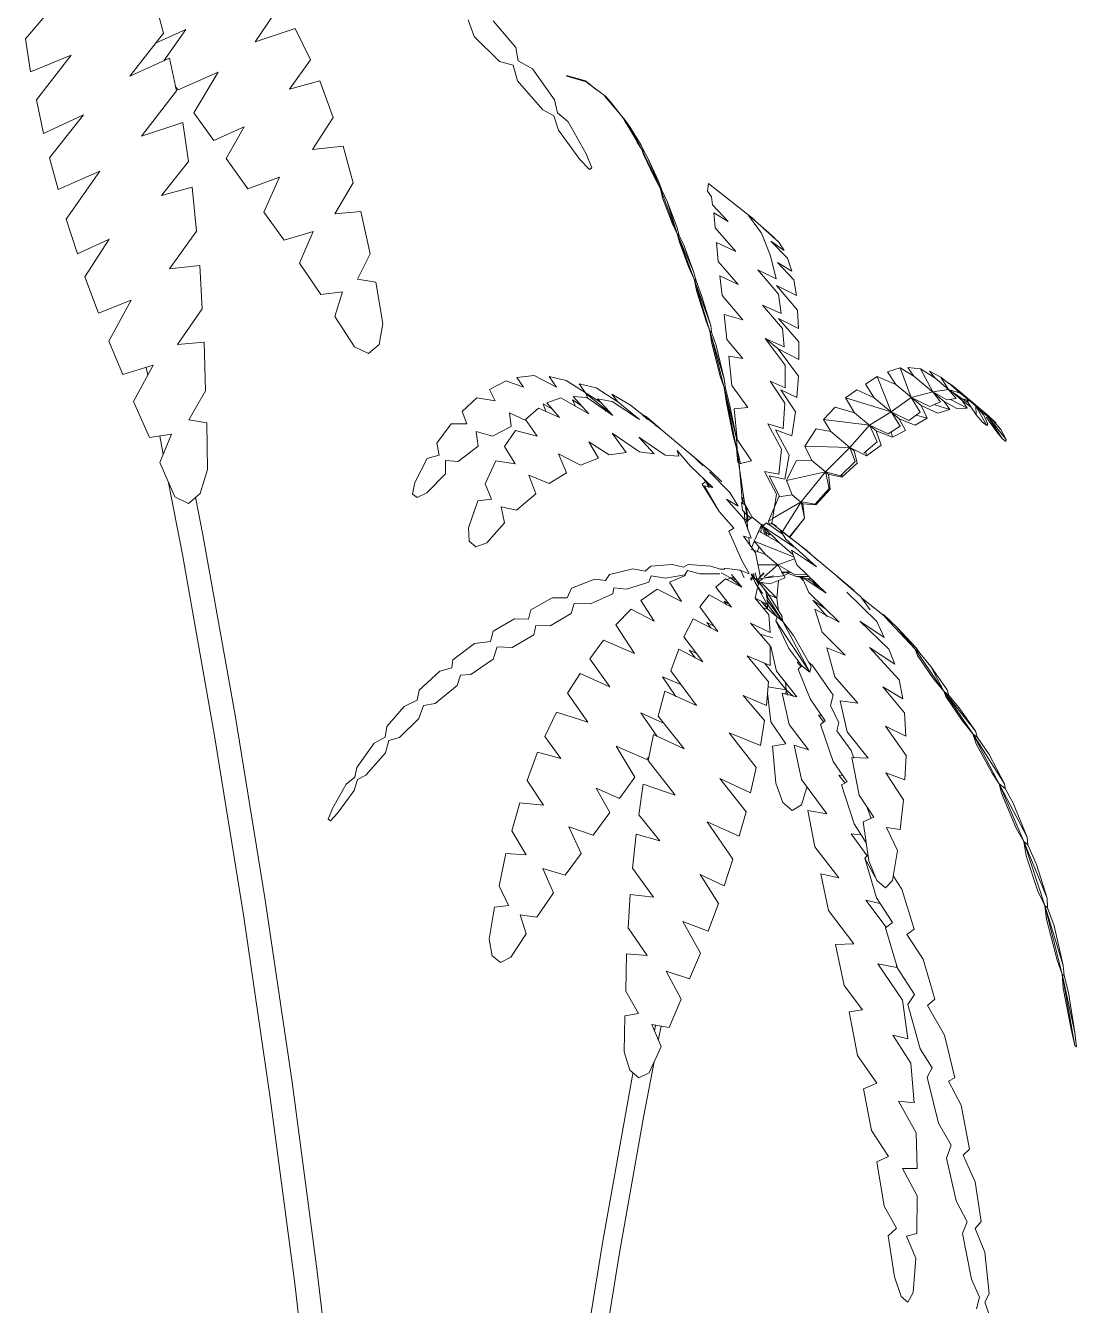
# Model space of a CAD drawing. Header units: inches. Extents: x 4 to 844, y 19 to 530.
# Drawn here: x 49.499 to 51.971, y 146.735 to 149.746 of the extents above; entities that cross this region are included whole.
import ezdxf

# ---------------------------------------------------------------- set-up
doc = ezdxf.new("R2010")
doc.units = ezdxf.units.IN
doc.header["$MEASUREMENT"] = 0
doc.layers.add('HH9B', color=103, linetype='Continuous')

msp = doc.modelspace()

# ---------------------------------------------------------------- linework, layer by layer
at = {"layer": 'HH9B', "lineweight": 0}
for p, q in [((49.49863, 149.71496), (49.5626, 149.79013)), ((49.8229, 149.72842), (49.80231, 149.80359)), ((50.03835, 149.70823), (50.10012, 149.79798)), ((50.53984, 149.75983), (50.55381, 149.72057)), ((50.65235, 149.69476), (50.59867, 149.75759)), ((49.8229, 149.72842), (49.74349, 149.62745)), ((49.87585, 149.7374), (49.80452, 149.70486)), ((49.82364, 149.66335), (49.87585, 149.7374)), ((50.13321, 149.73964), (50.03835, 149.70823)), ((50.16924, 149.66559), (50.13321, 149.73964)), ((50.55381, 149.72057), (50.61338, 149.66223)), ((49.51039, 149.63755), (49.49863, 149.71496)), ((50.6575, 149.66335), (50.65235, 149.69476)), ((49.51039, 149.63755), (49.60598, 149.67681)), ((49.52436, 149.57135), (49.60598, 149.67681)), ((49.74349, 149.62745), (49.83687, 149.67008)), ((49.83687, 149.67008), (49.85379, 149.59267)), ((50.11924, 149.59716), (50.16924, 149.66559)), ((50.61338, 149.66223), (50.64573, 149.65325)), ((50.6575, 149.66335), (50.69132, 149.64428)), ((49.85746, 149.59491), (49.95158, 149.63642)), ((49.89423, 149.54106), (49.95158, 149.63642)), ((50.65602, 149.61623), (50.64573, 149.65325)), ((50.74279, 149.57135), (50.69132, 149.64428)), ((50.77147, 149.62857), (50.77221, 149.62745)), ((50.81559, 149.61623), (50.77147, 149.62857)), ((50.77221, 149.62745), (50.81706, 149.61399)), ((49.85746, 149.59491), (49.85085, 149.60277)), ((50.19056, 149.61623), (50.11924, 149.59716)), ((50.22218, 149.52984), (50.19056, 149.61623)), ((50.71559, 149.54779), (50.65602, 149.61623)), ((50.81559, 149.61623), (50.78324, 149.62408)), ((50.82147, 149.61062), (50.81559, 149.61623)), ((50.81559, 149.61623), (50.84206, 149.59491)), ((50.81706, 149.61399), (50.81559, 149.61623)), ((50.84794, 149.59155), (50.82147, 149.61062)), ((50.82735, 149.60725), (50.82588, 149.60725)), ((49.54054, 149.49282), (49.52436, 149.57135)), ((49.85379, 149.59267), (49.77143, 149.48609)), ((50.75015, 149.54106), (50.74279, 149.57135)), ((50.86339, 149.57921), (50.84794, 149.59155)), ((50.86044, 149.58145), (50.90898, 149.52423)), ((50.86706, 149.5736), (50.86044, 149.58145)), ((50.87442, 149.56687), (50.86339, 149.57921)), ((49.94129, 149.47599), (49.89423, 149.54106)), ((50.71559, 149.54779), (50.74132, 149.53433)), ((50.77515, 149.51975), (50.75015, 149.54106)), ((50.9053, 149.5276), (50.87442, 149.56687)), ((49.63466, 149.53657), (49.54054, 149.49282)), ((49.63466, 149.53657), (49.55451, 149.4356)), ((49.77143, 149.48609), (49.86849, 149.51862)), ((49.86849, 149.51862), (49.88173, 149.42663)), ((50.01262, 149.50853), (49.94129, 149.47599)), ((50.01262, 149.50853), (49.9707, 149.43336)), ((50.17365, 149.45467), (50.22218, 149.52984)), ((50.74132, 149.53433), (50.75235, 149.50067)), ((50.8178, 149.44458), (50.77515, 149.51975)), ((50.94868, 149.45467), (50.9053, 149.5276)), ((50.9053, 149.5276), (50.91045, 149.51638)), ((50.90898, 149.52423), (50.9053, 149.5276)), ((50.90898, 149.52423), (50.92001, 149.50853)), ((50.94648, 149.46477), (50.92001, 149.50853)), ((50.92001, 149.50853), (50.94868, 149.45467)), ((50.75235, 149.50067), (50.80235, 149.43111)), ((50.24571, 149.46253), (50.17365, 149.45467)), ((50.26924, 149.37614), (50.24571, 149.46253)), ((50.93692, 149.47262), (50.94868, 149.45467)), ((50.95383, 149.45019), (50.94648, 149.46477)), ((50.94868, 149.45467), (50.95383, 149.45019)), ((50.95236, 149.44346), (50.94868, 149.45467)), ((50.99207, 149.36268), (50.94868, 149.45467)), ((50.95383, 149.45019), (50.96265, 149.43448)), ((49.55451, 149.4356), (49.5751, 149.36043)), ((49.88173, 149.42663), (49.81849, 149.34697)), ((50.02144, 149.36268), (49.9707, 149.43336)), ((50.80235, 149.43111), (50.82515, 149.40755)), ((50.8178, 149.44458), (50.83103, 149.41204)), ((50.95236, 149.44346), (50.97736, 149.39073)), ((50.98766, 149.38063), (50.96265, 149.43448)), ((50.96265, 149.43448), (50.99207, 149.36268)), ((49.5751, 149.36043), (49.6729, 149.40419)), ((49.6729, 149.40419), (49.59422, 149.29087)), ((50.02144, 149.36268), (50.09571, 149.3896)), ((50.09571, 149.3896), (50.05894, 149.3077)), ((50.83103, 149.41204), (50.82515, 149.40755)), ((50.97736, 149.39073), (50.99207, 149.36268)), ((49.81849, 149.34697), (49.89055, 149.36604)), ((49.89055, 149.36604), (49.90085, 149.26283)), ((50.22586, 149.30322), (50.26924, 149.37614)), ((50.99574, 149.35931), (50.98766, 149.38063)), ((50.99574, 149.35931), (50.99207, 149.36268)), ((50.99207, 149.36268), (51.03177, 149.2561)), ((50.99721, 149.34136), (50.99207, 149.36268)), ((51.00824, 149.33239), (50.99574, 149.35931)), ((51.10519, 149.37457), (51.1031, 149.35707)), ((51.11265, 149.34372), (51.1031, 149.35707)), ((51.21266, 149.28975), (51.10519, 149.37457)), ((50.99721, 149.34136), (51.02001, 149.2819)), ((51.03104, 149.27292), (51.00824, 149.33239)), ((51.03177, 149.2561), (51.00824, 149.33239)), ((51.11265, 149.34372), (51.11487, 149.32453)), ((50.05894, 149.3077), (50.10674, 149.24151)), ((50.28763, 149.30883), (50.22586, 149.30322)), ((50.30895, 149.20898), (50.28763, 149.30883)), ((51.15163, 149.28527), (51.11487, 149.32453)), ((51.15163, 149.28527), (51.11781, 149.30546)), ((51.11781, 149.30546), (51.12075, 149.27068)), ((51.22975, 149.25789), (51.19959, 149.29973)), ((51.26046, 149.24712), (51.20237, 149.29761)), ((49.59422, 149.29087), (49.62069, 149.20898)), ((51.02001, 149.2819), (51.03177, 149.2561)), ((51.03619, 149.25273), (51.03104, 149.27292)), ((51.12075, 149.27068), (51.16928, 149.21458)), ((51.27075, 149.23702), (51.23325, 149.27068)), ((49.62069, 149.20898), (49.69496, 149.24375)), ((49.69496, 149.24375), (49.6376, 149.15512)), ((49.90085, 149.26283), (49.83687, 149.1742)), ((50.17512, 149.26171), (50.10674, 149.24151)), ((50.17512, 149.26171), (50.14277, 149.18766)), ((51.07148, 149.14951), (51.03177, 149.2561)), ((51.03177, 149.2561), (51.07001, 149.16746)), ((51.03177, 149.2561), (51.03619, 149.25273)), ((51.03692, 149.23702), (51.03177, 149.2561)), ((51.04795, 149.22805), (51.03619, 149.25273)), ((51.03692, 149.23702), (51.05898, 149.17756)), ((51.12443, 149.2359), (51.16928, 149.21458)), ((51.1281, 149.19102), (51.12443, 149.2359)), ((51.25083, 149.2043), (51.22975, 149.25789)), ((51.29134, 149.19888), (51.25164, 149.23927)), ((51.25164, 149.23927), (51.28326, 149.21683)), ((51.25531, 149.25049), (51.26046, 149.24712)), ((51.28326, 149.21683), (51.27075, 149.23702)), ((50.27954, 149.14951), (50.30895, 149.20898)), ((51.07001, 149.16746), (51.04795, 149.22805)), ((49.83687, 149.1742), (49.9082, 149.18205)), ((49.9082, 149.18205), (49.91408, 149.07996)), ((50.14277, 149.18766), (50.19351, 149.11361)), ((51.05898, 149.17756), (51.07148, 149.14951)), ((51.1281, 149.19102), (51.17516, 149.13717)), ((51.26414, 149.15064), (51.25083, 149.2043)), ((51.30605, 149.14839), (51.26781, 149.18878)), ((51.26781, 149.18878), (51.30164, 149.16859)), ((51.30164, 149.16859), (51.29134, 149.19888)), ((49.66996, 149.06986), (49.6376, 149.15512)), ((50.32292, 149.14278), (50.27954, 149.14951)), ((51.07589, 149.14615), (51.07001, 149.16746)), ((51.07589, 149.14615), (51.07148, 149.14951)), ((51.07148, 149.14951), (51.11045, 149.04069)), ((51.07148, 149.14951), (51.14207, 148.91503)), ((51.0781, 149.12034), (51.07148, 149.14951)), ((51.08913, 149.11137), (51.07589, 149.14615)), ((51.13178, 149.15737), (51.17516, 149.13717)), ((51.13766, 149.11137), (51.13178, 149.15737)), ((51.22149, 149.17195), (51.26414, 149.15064)), ((51.22149, 149.17195), (51.27002, 149.11473)), ((51.31193, 149.11137), (51.30605, 149.14839)), ((50.24424, 149.12034), (50.19351, 149.11361)), ((50.22586, 149.062), (50.24424, 149.12034)), ((50.3391, 149.04518), (50.32292, 149.14278)), ((51.10016, 149.04854), (51.0781, 149.12034)), ((51.31487, 149.07659), (51.26561, 149.13493)), ((51.26561, 149.13493), (51.31193, 149.11137)), ((49.74716, 149.10015), (49.66996, 149.06986)), ((49.74716, 149.10015), (49.69422, 149.00367)), ((51.08913, 149.11137), (51.11045, 149.04069)), ((51.18619, 149.05415), (51.13766, 149.11137)), ((51.23252, 149.08893), (51.27958, 149.03396)), ((51.2759, 149.06874), (51.23252, 149.08893)), ((51.27002, 149.11473), (51.2759, 149.06874)), ((49.91408, 149.07996), (49.85599, 148.99581)), ((50.27219, 148.9902), (50.22586, 149.062)), ((51.18619, 149.05415), (51.14207, 149.06649)), ((51.14869, 149.00815), (51.14207, 149.06649)), ((51.31782, 149.00254), (51.27002, 149.05752)), ((51.27002, 149.05752), (51.31708, 149.03396)), ((51.31708, 149.03396), (51.31487, 149.07659)), ((50.33028, 148.99581), (50.3391, 149.04518)), ((51.10825, 149.02835), (51.10016, 149.04854)), ((51.10825, 149.02835), (51.11266, 149.02498)), ((51.10825, 149.02835), (51.14207, 148.89484)), ((51.10825, 149.02835), (51.11266, 149.00142)), ((51.11266, 149.02498), (51.11045, 149.04069)), ((51.12295, 148.99357), (51.11266, 149.02498)), ((51.27958, 149.03396), (51.28326, 148.9902)), ((49.69422, 149.00367), (49.72731, 148.92513)), ((49.85599, 148.99581), (49.9185, 149.00142)), ((49.9185, 149.00142), (49.92217, 148.88699)), ((50.30528, 148.9745), (50.33028, 148.99581)), ((51.13251, 148.92177), (51.11266, 149.00142)), ((51.18619, 148.96328), (51.14869, 149.00815)), ((51.2384, 149.0104), (51.28546, 148.94757)), ((51.28326, 148.9902), (51.2384, 149.0104)), ((51.26928, 148.98571), (51.23987, 149.00927)), ((51.31782, 148.96103), (51.31782, 149.00254)), ((50.30528, 148.9745), (50.27219, 148.9902)), ((51.14207, 148.91503), (51.12295, 148.99357)), ((51.18619, 148.96328), (51.1531, 148.96889)), ((51.1531, 148.96889), (51.16046, 148.89933)), ((51.31708, 148.92177), (51.26928, 148.98571)), ((51.26928, 148.98571), (51.31782, 148.96103)), ((49.72731, 148.92513), (49.79864, 148.94757)), ((49.75231, 148.8623), (49.79864, 148.94757)), ((49.78614, 148.92401), (49.78246, 148.94196)), ((51.28546, 148.94757), (51.28546, 148.89372)), ((51.52665, 148.93186), (51.55606, 148.94084)), ((51.55606, 148.94084), (51.58841, 148.92177)), ((51.55606, 148.94084), (51.5818, 148.87128)), ((51.58841, 148.92177), (51.57444, 148.94196)), ((51.57444, 148.94196), (51.60386, 148.93859)), ((51.63768, 148.91728), (51.60386, 148.93859)), ((51.60386, 148.93859), (51.63327, 148.88474)), ((50.62955, 148.91055), (50.58985, 148.89035)), ((50.67, 148.89596), (50.62955, 148.91055)), ((50.695, 148.92289), (50.65455, 148.9184)), ((50.65455, 148.9184), (50.67, 148.89596)), ((50.74794, 148.89596), (50.695, 148.92289)), ((50.77, 148.91167), (50.73029, 148.92064)), ((50.73029, 148.92064), (50.74794, 148.89596)), ((50.84941, 148.86118), (50.77, 148.91167)), ((51.14207, 148.89484), (51.13251, 148.92177)), ((51.14501, 148.8926), (51.14207, 148.91503)), ((51.28546, 148.89372), (51.25017, 148.90942)), ((51.25017, 148.90942), (51.28473, 148.85782)), ((51.31708, 148.92177), (51.31267, 148.87128)), ((51.47444, 148.90269), (51.50238, 148.92064)), ((51.53474, 148.83762), (51.50238, 148.92064)), ((51.50238, 148.92064), (51.54577, 148.90157)), ((51.54577, 148.90157), (51.52665, 148.93186)), ((51.58841, 148.92177), (51.65974, 148.8623)), ((51.63768, 148.91728), (51.62518, 148.93298)), ((51.62518, 148.93298), (51.65165, 148.91952)), ((51.67004, 148.89035), (51.63768, 148.91728)), ((51.65165, 148.91952), (51.67151, 148.90382)), ((51.65165, 148.91952), (51.67004, 148.89035)), ((51.67004, 148.90606), (51.69651, 148.8825)), ((51.6818, 148.89708), (51.67004, 148.90606)), ((49.92217, 148.88699), (49.88246, 148.81855)), ((50.58985, 148.89035), (50.60308, 148.86343)), ((50.84133, 148.89372), (50.80088, 148.90382)), ((50.80088, 148.90382), (50.8178, 148.88025)), ((50.8178, 148.88025), (50.85971, 148.8466)), ((50.82147, 148.86904), (50.8178, 148.88025)), ((50.89206, 148.86118), (50.84133, 148.89372)), ((50.92148, 148.85333), (50.87809, 148.87913)), ((50.87809, 148.87913), (50.89206, 148.86118)), ((51.14207, 148.89484), (51.14501, 148.8926)), ((51.14207, 148.89484), (51.14722, 148.85894)), ((51.17075, 148.75236), (51.14207, 148.89484)), ((51.14207, 148.89484), (51.17075, 148.7748)), ((51.15531, 148.85221), (51.14501, 148.8926)), ((51.16046, 148.89933), (51.19796, 148.84772)), ((51.31267, 148.87128), (51.27517, 148.88923)), ((51.27517, 148.88923), (51.30973, 148.83762)), ((51.45385, 148.88923), (51.42738, 148.87016)), ((51.49503, 148.87016), (51.45385, 148.88923)), ((51.49503, 148.87016), (51.47444, 148.90269)), ((51.60533, 148.85221), (51.54577, 148.90157)), ((51.5818, 148.87128), (51.63327, 148.88474)), ((51.63327, 148.88474), (51.67004, 148.89035)), ((51.63327, 148.88474), (51.65092, 148.86118)), ((51.66562, 148.86567), (51.63327, 148.88474)), ((51.67004, 148.88923), (51.67004, 148.89035)), ((51.67004, 148.89035), (51.68768, 148.86904)), ((51.67004, 148.89035), (51.71415, 148.86006)), ((51.67004, 148.89035), (51.70312, 148.88025)), ((51.67298, 148.88699), (51.67004, 148.88923)), ((51.67445, 148.88699), (51.67224, 148.88699)), ((51.67224, 148.88699), (51.67298, 148.88699)), ((51.70165, 148.86455), (51.67592, 148.88586)), ((51.70312, 148.88025), (51.6818, 148.89708)), ((51.74504, 148.84211), (51.69651, 148.8825)), ((51.70312, 148.88025), (51.73107, 148.85557)), ((51.70312, 148.88025), (51.73401, 148.85109)), ((49.78981, 148.77704), (49.75231, 148.8623)), ((50.56043, 148.87016), (50.52587, 148.83874)), ((50.60308, 148.86343), (50.56043, 148.87016)), ((50.67441, 148.81967), (50.70529, 148.8466)), ((50.70529, 148.8466), (50.75456, 148.82416)), ((50.71632, 148.85669), (50.7222, 148.83874)), ((50.71632, 148.85669), (50.73691, 148.84435)), ((50.72514, 148.85894), (50.7575, 148.87016)), ((50.75456, 148.82416), (50.72514, 148.85894)), ((50.7575, 148.87016), (50.82368, 148.83313)), ((50.78544, 148.86567), (50.79206, 148.84996)), ((50.78544, 148.86567), (50.80603, 148.85221)), ((50.78691, 148.87352), (50.81927, 148.87128)), ((50.82368, 148.83313), (50.78691, 148.87352)), ((50.8803, 148.82865), (50.81927, 148.87128)), ((50.84427, 148.86791), (50.8803, 148.82865)), ((50.87883, 148.8623), (50.84427, 148.86791)), ((50.85971, 148.8466), (50.86486, 148.83874)), ((50.87, 148.83874), (50.85971, 148.8466)), ((50.87883, 148.8623), (50.9428, 148.81967)), ((50.89206, 148.86118), (50.9428, 148.81967)), ((50.99427, 148.79611), (50.92148, 148.85333)), ((51.1634, 148.7804), (51.14722, 148.85894)), ((51.15531, 148.85221), (51.17075, 148.7748)), ((51.1656, 148.84435), (51.19796, 148.84772)), ((51.17296, 148.77255), (51.1656, 148.84435)), ((51.28105, 148.79836), (51.28473, 148.85782)), ((51.40311, 148.84884), (51.37591, 148.81967)), ((51.4487, 148.83538), (51.40311, 148.84884)), ((51.42738, 148.87016), (51.4487, 148.83538)), ((51.42738, 148.87016), (51.53474, 148.83762)), ((51.55385, 148.82079), (51.49503, 148.87016)), ((51.53474, 148.83762), (51.5818, 148.87128)), ((51.62592, 148.84996), (51.5818, 148.87128)), ((51.5818, 148.87128), (51.60312, 148.8365)), ((51.62003, 148.82304), (51.60533, 148.85221)), ((51.60533, 148.85221), (51.64503, 148.83426)), ((51.65092, 148.86118), (51.62592, 148.84996)), ((51.67298, 148.84323), (51.63768, 148.85445)), ((51.67298, 148.84323), (51.65974, 148.8623)), ((51.65974, 148.8623), (51.68915, 148.84548)), ((51.68768, 148.86904), (51.66562, 148.86567)), ((51.71415, 148.8466), (51.67445, 148.86679)), ((51.68915, 148.84548), (51.71415, 148.8466)), ((51.71415, 148.8466), (51.70165, 148.86455)), ((51.70165, 148.86455), (51.72077, 148.84996)), ((51.7193, 148.86343), (51.70312, 148.86791)), ((51.72224, 148.86343), (51.71268, 148.86343)), ((51.71268, 148.86343), (51.73474, 148.83089)), ((51.73989, 148.84884), (51.72224, 148.86343)), ((51.74504, 148.84211), (51.73107, 148.85557)), ((51.75313, 148.82977), (51.73401, 148.85109)), ((51.73401, 148.85109), (51.75974, 148.80509)), ((51.73401, 148.85109), (51.73474, 148.83089)), ((51.73989, 148.84884), (51.75092, 148.8365)), ((51.76489, 148.82753), (51.73989, 148.84884)), ((49.88246, 148.81855), (49.92511, 148.81182)), ((50.52587, 148.83874), (50.5369, 148.80957)), ((50.63691, 148.83538), (50.67514, 148.81743)), ((50.64132, 148.80284), (50.63691, 148.83538)), ((50.70235, 148.7804), (50.67441, 148.81967)), ((50.94795, 148.83313), (50.96192, 148.81967)), ((50.95824, 148.8264), (50.94795, 148.83313)), ((50.95824, 148.8264), (50.99133, 148.79836)), ((50.98324, 148.80396), (50.95824, 148.8264)), ((50.96927, 148.81518), (50.97074, 148.81294)), ((51.30973, 148.83762), (51.30164, 148.78153)), ((51.37591, 148.81967), (51.484, 148.80621)), ((51.37591, 148.81967), (51.39282, 148.79162)), ((51.49944, 148.79275), (51.4487, 148.83538)), ((51.484, 148.80621), (51.53474, 148.83762)), ((51.53474, 148.83762), (51.55606, 148.80396)), ((51.57665, 148.81743), (51.53474, 148.83762)), ((51.56856, 148.79387), (51.55385, 148.82079)), ((51.55385, 148.82079), (51.59136, 148.80621)), ((51.60312, 148.8365), (51.57665, 148.81743)), ((51.62003, 148.82304), (51.59136, 148.80621)), ((51.59356, 148.82977), (51.62003, 148.82304)), ((51.64503, 148.83426), (51.67298, 148.84323)), ((51.73474, 148.83089), (51.74945, 148.81406)), ((51.74136, 148.84211), (51.75092, 148.8365)), ((51.7818, 148.8107), (51.7443, 148.84323)), ((51.7443, 148.84323), (51.74504, 148.84211)), ((51.75092, 148.8365), (51.74504, 148.83762)), ((51.75092, 148.8365), (51.75019, 148.8365)), ((51.75019, 148.8365), (51.77519, 148.81631)), ((51.76269, 148.80845), (51.75313, 148.82977)), ((51.75901, 148.82416), (51.76269, 148.8264)), ((51.78254, 148.79162), (51.75901, 148.82416)), ((51.76269, 148.8264), (51.80533, 148.77255)), ((51.76269, 148.8264), (51.79651, 148.7748)), ((51.7818, 148.8107), (51.76489, 148.82753)), ((51.79283, 148.79611), (51.77519, 148.81631)), ((49.84202, 148.78489), (49.78981, 148.77704)), ((49.84202, 148.78489), (49.81408, 148.7187)), ((49.92511, 148.81182), (49.92658, 148.70187)), ((50.50014, 148.80957), (50.46631, 148.76358)), ((50.5369, 148.80957), (50.50014, 148.80957)), ((50.55896, 148.79162), (50.5972, 148.7804)), ((50.55896, 148.79162), (50.56337, 148.75684)), ((50.64132, 148.80284), (50.5972, 148.7804)), ((50.62514, 148.75572), (50.65088, 148.79387)), ((50.65088, 148.79387), (50.70235, 148.7804)), ((50.87883, 148.78714), (50.9428, 148.74338)), ((50.91118, 148.74226), (50.87883, 148.78714)), ((51.11119, 148.69738), (50.99427, 148.79611)), ((51.24502, 148.80957), (51.27737, 148.75011)), ((51.24502, 148.80957), (51.28105, 148.79836)), ((51.30164, 148.78153), (51.26267, 148.79499)), ((51.26267, 148.79499), (51.29502, 148.73553)), ((51.35826, 148.79723), (51.33179, 148.75684)), ((51.39282, 148.79162), (51.35826, 148.79723)), ((51.43767, 148.75348), (51.39282, 148.79162)), ((51.43767, 148.75348), (51.484, 148.80621)), ((51.484, 148.80621), (51.50238, 148.76694)), ((51.52812, 148.78601), (51.484, 148.80621)), ((51.51121, 148.75909), (51.49944, 148.79275)), ((51.49944, 148.79275), (51.53841, 148.77816)), ((51.55606, 148.80396), (51.52812, 148.78601)), ((51.53841, 148.77816), (51.53474, 148.7905)), ((51.53841, 148.77816), (51.56856, 148.79387)), ((51.74945, 148.81406), (51.75974, 148.80509)), ((51.75974, 148.80509), (51.76269, 148.80845)), ((51.79651, 148.7748), (51.78254, 148.79162)), ((51.80533, 148.77255), (51.79283, 148.79611)), ((49.82217, 148.73777), (49.81408, 148.7804)), ((50.46631, 148.76358), (50.47146, 148.73553)), ((50.56337, 148.75684), (50.51631, 148.72094)), ((50.65014, 148.71533), (50.62514, 148.75572)), ((50.87147, 148.73665), (50.82368, 148.76694)), ((50.84647, 148.7288), (50.82368, 148.76694)), ((50.94133, 148.77816), (50.97736, 148.73889)), ((50.94133, 148.77816), (51.0031, 148.73553)), ((51.17075, 148.75236), (51.1634, 148.7804)), ((51.17296, 148.75011), (51.17075, 148.7748)), ((51.20678, 148.72207), (51.17296, 148.77255)), ((51.33179, 148.75684), (51.34796, 148.72319)), ((51.33179, 148.75684), (51.43767, 148.75348)), ((51.50238, 148.76694), (51.47076, 148.74002)), ((51.47665, 148.73441), (51.51121, 148.75909)), ((51.79651, 148.7748), (51.8046, 148.76806)), ((51.8046, 148.76806), (51.80533, 148.77255)), ((50.4141, 148.67158), (50.44352, 148.72767)), ((50.44352, 148.72767), (50.47146, 148.73553)), ((50.75235, 148.73889), (50.77147, 148.69402)), ((50.75235, 148.73889), (50.80382, 148.71197)), ((50.80382, 148.71197), (50.84647, 148.7288)), ((50.91118, 148.74226), (50.87147, 148.73665)), ((50.97736, 148.73889), (50.9428, 148.74338)), ((51.03545, 148.73328), (51.0031, 148.73553)), ((51.06266, 148.70972), (51.03177, 148.74675)), ((51.03545, 148.73328), (51.03177, 148.74675)), ((51.09281, 148.71085), (51.06339, 148.73777)), ((51.17075, 148.75236), (51.17296, 148.75011)), ((51.17075, 148.75236), (51.17737, 148.71533)), ((51.17443, 148.7187), (51.17075, 148.75236)), ((51.17075, 148.75236), (51.18913, 148.62895)), ((51.18031, 148.71533), (51.17296, 148.75011)), ((51.27737, 148.75011), (51.27075, 148.69065)), ((51.29502, 148.73553), (51.28473, 148.67943)), ((51.38032, 148.69626), (51.43767, 148.75348)), ((51.43914, 148.75236), (51.43767, 148.75348)), ((51.43767, 148.75348), (51.47665, 148.73441)), ((51.43767, 148.75348), (51.45017, 148.72094)), ((51.44797, 148.74563), (51.43914, 148.75236)), ((51.45532, 148.71646), (51.44797, 148.74563)), ((51.47665, 148.73441), (51.47517, 148.74338)), ((49.81408, 148.7187), (49.85011, 148.63792)), ((49.92658, 148.70187), (49.90967, 148.64578)), ((50.48616, 148.72319), (50.51631, 148.72094)), ((50.48616, 148.72319), (50.48616, 148.69177)), ((50.57955, 148.66821), (50.60529, 148.72207)), ((50.60529, 148.72207), (50.65014, 148.71533)), ((50.77147, 148.69402), (50.73029, 148.66934)), ((51.1156, 148.65924), (51.06266, 148.70972)), ((51.15531, 148.64802), (51.10751, 148.69626)), ((51.11119, 148.69738), (51.13693, 148.6727)), ((51.20678, 148.72207), (51.17737, 148.71533)), ((51.17737, 148.71533), (51.18472, 148.63231)), ((51.27075, 148.69065), (51.23693, 148.69738)), ((51.23693, 148.69738), (51.26487, 148.64353)), ((51.3112, 148.72207), (51.2884, 148.67607)), ((51.38032, 148.69626), (51.2884, 148.67607)), ((51.34796, 148.72319), (51.3112, 148.72207)), ((51.32296, 148.62558), (51.38032, 148.69626)), ((51.38032, 148.69626), (51.34796, 148.72319)), ((51.41561, 148.68729), (51.38032, 148.69626)), ((51.38914, 148.65699), (51.38032, 148.69626)), ((51.38767, 148.69065), (51.38105, 148.69514)), ((51.45017, 148.72094), (51.41561, 148.68729)), ((51.41929, 148.68392), (51.45532, 148.71646)), ((49.83467, 148.67046), (49.86776, 148.50217)), ((50.40896, 148.64353), (50.4141, 148.67158)), ((50.48616, 148.69177), (50.44278, 148.6469)), ((50.59499, 148.63231), (50.57955, 148.66821)), ((50.73029, 148.66934), (50.6825, 148.68841)), ((50.6825, 148.68841), (50.69867, 148.64465)), ((51.09869, 148.67382), (51.0906, 148.66709)), ((51.13031, 148.60314), (51.0906, 148.66709)), ((51.09207, 148.68168), (51.09869, 148.67382)), ((51.09575, 148.66373), (51.1156, 148.65924)), ((51.13104, 148.60202), (51.09575, 148.66373)), ((51.09869, 148.67382), (51.10751, 148.66036)), ((51.10531, 148.66036), (51.09869, 148.67382)), ((51.09869, 148.67382), (51.11266, 148.66148)), ((51.28473, 148.67943), (51.24796, 148.68729)), ((51.24796, 148.68729), (51.27296, 148.63792)), ((51.2884, 148.67607), (51.30237, 148.64241)), ((51.39135, 148.65587), (51.38767, 148.69065)), ((51.38767, 148.69065), (51.41929, 148.68392)), ((51.41929, 148.68392), (51.41855, 148.68953)), ((49.85011, 148.63792), (49.88173, 148.62222)), ((49.88173, 148.62222), (49.90967, 148.64578)), ((49.91555, 148.54817), (49.89864, 148.6368)), ((50.40896, 148.64353), (50.41999, 148.63568)), ((50.41999, 148.63568), (50.44278, 148.6469)), ((50.69867, 148.64465), (50.65382, 148.60651)), ((51.10751, 148.66036), (51.10531, 148.66036)), ((51.17516, 148.61548), (51.15531, 148.64802)), ((51.18399, 148.63231), (51.18399, 148.6368)), ((51.18472, 148.63231), (51.18766, 148.63568)), ((51.27075, 148.63792), (51.24649, 148.5807)), ((51.26487, 148.64353), (51.25458, 148.57509)), ((51.30237, 148.64241), (51.27075, 148.63792)), ((51.32737, 148.62109), (51.30237, 148.64241)), ((51.35605, 148.61997), (51.38914, 148.65699)), ((51.35752, 148.61885), (51.39135, 148.65587)), ((50.54058, 148.565), (50.56264, 148.62782)), ((50.56264, 148.62782), (50.59499, 148.63231)), ((50.65382, 148.60651), (50.61779, 148.61436)), ((50.62514, 148.57622), (50.61779, 148.61436)), ((51.17516, 148.61548), (51.14796, 148.63231)), ((51.14796, 148.63231), (51.18913, 148.58519)), ((51.18325, 148.62446), (51.1906, 148.61885)), ((51.18546, 148.60651), (51.18325, 148.62446)), ((51.20825, 148.58968), (51.18472, 148.63231)), ((51.18546, 148.62222), (51.18472, 148.63119)), ((51.19502, 148.59641), (51.18546, 148.60651)), ((51.19502, 148.6009), (51.18913, 148.62895)), ((51.19208, 148.61885), (51.19502, 148.6009)), ((51.19869, 148.58183), (51.19502, 148.61212)), ((51.25605, 148.58631), (51.32296, 148.62558)), ((51.27958, 148.55602), (51.32296, 148.62558)), ((51.32296, 148.62558), (51.35605, 148.61997)), ((51.32296, 148.62558), (51.33105, 148.58744)), ((51.33105, 148.58744), (51.32737, 148.62109)), ((51.32737, 148.62109), (51.35752, 148.61885)), ((51.35752, 148.61885), (51.35752, 148.62109)), ((51.35752, 148.62109), (51.35752, 148.61885)), ((50.58396, 148.5291), (50.62514, 148.57622)), ((51.13031, 148.60202), (51.13031, 148.60314)), ((51.13104, 148.60202), (51.13031, 148.60202)), ((51.16487, 148.56388), (51.13104, 148.60202)), ((51.18619, 148.58744), (51.19575, 148.58183)), ((51.18913, 148.60202), (51.1906, 148.58519)), ((51.18913, 148.58519), (51.20531, 148.54032)), ((51.19134, 148.57734), (51.20825, 148.58968)), ((51.19649, 148.59978), (51.19502, 148.6009)), ((51.19502, 148.6009), (51.19722, 148.5807)), ((51.19502, 148.6009), (51.19722, 148.56836)), ((51.19649, 148.59529), (51.19502, 148.59641)), ((51.20531, 148.58744), (51.19649, 148.59529)), ((51.19722, 148.5807), (51.19869, 148.58183)), ((51.22958, 148.57173), (51.20825, 148.58968)), ((51.24208, 148.57622), (51.23252, 148.56836)), ((51.27884, 148.55041), (51.24208, 148.57622)), ((51.25311, 148.57397), (51.24502, 148.57285)), ((51.24649, 148.5807), (51.25311, 148.58407)), ((51.24869, 148.57061), (51.24649, 148.5807)), ((51.3362, 148.51115), (51.25237, 148.57622)), ((51.25237, 148.57622), (51.26487, 148.56949)), ((51.25384, 148.57397), (51.25311, 148.57397)), ((51.25458, 148.57509), (51.25384, 148.57397)), ((51.29576, 148.54368), (51.33105, 148.58744)), ((51.33105, 148.58744), (51.29649, 148.54256)), ((49.99129, 148.12409), (49.91555, 148.54817)), ((50.54058, 148.565), (50.54205, 148.53358)), ((51.1531, 148.55714), (51.16487, 148.56388)), ((51.18399, 148.48759), (51.1531, 148.55714)), ((51.20531, 148.54032), (51.18766, 148.5448)), ((51.18766, 148.5448), (51.21561, 148.50554)), ((51.1906, 148.53919), (51.1906, 148.54368)), ((51.19722, 148.56836), (51.19796, 148.55939)), ((51.22369, 148.55714), (51.21266, 148.53358)), ((51.21708, 148.54368), (51.22958, 148.57173)), ((51.27223, 148.5291), (51.22369, 148.55714)), ((51.22811, 148.55378), (51.22958, 148.57173)), ((51.23767, 148.57285), (51.22958, 148.57173)), ((51.22958, 148.57173), (51.2384, 148.54817)), ((51.22958, 148.57173), (51.23325, 148.56836)), ((51.23252, 148.56836), (51.27223, 148.5291)), ((51.23252, 148.56836), (51.30679, 148.519)), ((51.23619, 148.56388), (51.24281, 148.54593)), ((51.24796, 148.54817), (51.23914, 148.55602)), ((51.24281, 148.54593), (51.2509, 148.54929)), ((51.2737, 148.55939), (51.28693, 148.53807)), ((51.2737, 148.55939), (51.31929, 148.52461)), ((51.27664, 148.55153), (51.27737, 148.55266)), ((50.55823, 148.52012), (50.54205, 148.53358)), ((50.55823, 148.52012), (50.58396, 148.5291)), ((51.20016, 148.54144), (51.20237, 148.52236)), ((51.20458, 148.51451), (51.23914, 148.50217)), ((51.20605, 148.51788), (51.21266, 148.53246)), ((51.23914, 148.50217), (51.21266, 148.53358)), ((51.21266, 148.53358), (51.30531, 148.49656)), ((51.22002, 148.50778), (51.22369, 148.519)), ((51.2634, 148.53358), (51.26561, 148.53471)), ((51.26561, 148.53471), (51.26561, 148.53246)), ((51.26561, 148.53246), (51.26634, 148.53358)), ((51.26928, 148.53134), (51.26928, 148.53022)), ((51.27002, 148.53022), (51.27149, 148.5291)), ((51.27002, 148.5291), (51.27002, 148.53022)), ((51.30384, 148.50217), (51.27223, 148.5291)), ((51.28693, 148.53807), (51.35899, 148.473)), ((51.31929, 148.52461), (51.44797, 148.41691)), ((49.86776, 148.50217), (49.94203, 148.08033)), ((51.18399, 148.48759), (51.2009, 148.45729)), ((51.21561, 148.50554), (51.22664, 148.45168)), ((51.23914, 148.50217), (51.26855, 148.47749)), ((51.30752, 148.49207), (51.26855, 148.47749)), ((51.30017, 148.51227), (51.3134, 148.47749)), ((51.30017, 148.51227), (51.35899, 148.473)), ((51.33252, 148.48983), (51.34135, 148.48759)), ((51.3362, 148.51115), (51.36267, 148.48759)), ((50.87221, 148.45505), (50.86265, 148.44047)), ((50.87221, 148.45505), (50.92736, 148.46851)), ((50.92736, 148.46851), (50.95604, 148.4629)), ((50.96927, 148.47412), (50.95604, 148.4629)), ((50.96927, 148.47412), (51.02001, 148.47861)), ((51.00383, 148.44607), (51.04942, 148.45393)), ((51.02001, 148.47861), (51.04648, 148.47188)), ((51.05751, 148.47861), (51.04648, 148.47188)), ((51.04942, 148.45393), (51.05604, 148.46403)), ((51.08472, 148.45617), (51.05604, 148.46403)), ((51.11045, 148.47412), (51.05751, 148.47861)), ((51.13178, 148.45617), (51.08472, 148.45617)), ((51.11045, 148.47412), (51.13251, 148.46739)), ((51.13251, 148.46739), (51.14281, 148.46739)), ((51.15678, 148.4472), (51.13472, 148.45842)), ((51.14281, 148.46739), (51.14281, 148.46963)), ((51.14281, 148.46963), (51.17884, 148.46515)), ((51.18399, 148.42476), (51.15972, 148.45505)), ((51.17884, 148.46515), (51.18252, 148.4629)), ((51.1884, 148.44832), (51.18105, 148.46403)), ((51.2009, 148.45617), (51.18105, 148.46403)), ((51.20825, 148.45056), (51.20531, 148.45505)), ((51.20899, 148.45281), (51.20605, 148.45617)), ((51.20825, 148.45281), (51.20825, 148.45617)), ((51.21119, 148.45729), (51.2134, 148.4472)), ((51.21928, 148.44495), (51.21487, 148.45842)), ((51.26855, 148.47749), (51.22075, 148.47749)), ((51.22516, 148.44832), (51.23619, 148.45729)), ((51.2259, 148.4472), (51.23472, 148.45842)), ((51.23619, 148.44944), (51.26855, 148.47749)), ((51.26855, 148.47749), (51.28546, 148.4472)), ((51.30899, 148.45393), (51.26855, 148.47749)), ((51.2884, 148.46066), (51.27737, 148.46066)), ((51.29355, 148.46178), (51.27811, 148.45842)), ((51.27811, 148.45842), (51.27884, 148.45729)), ((51.27884, 148.45729), (51.2884, 148.46066)), ((51.28031, 148.45168), (51.29281, 148.45729)), ((51.29943, 148.45842), (51.2884, 148.46066)), ((51.2884, 148.46066), (51.29281, 148.45729)), ((51.29281, 148.45729), (51.31193, 148.45056)), ((51.30899, 148.45393), (51.33546, 148.45505)), ((51.38179, 148.4113), (51.3134, 148.47749)), ((51.33693, 148.45393), (51.32958, 148.45505)), ((50.78324, 148.42251), (50.83765, 148.44383)), ((50.83765, 148.44383), (50.86265, 148.44047)), ((50.8803, 148.40905), (50.8825, 148.42364)), ((50.91265, 148.42027), (50.8825, 148.42364)), ((50.91265, 148.42027), (50.96486, 148.4371)), ((50.96486, 148.4371), (50.97001, 148.45168)), ((50.97001, 148.45168), (51.00383, 148.44607)), ((51.05089, 148.45281), (51.01339, 148.4371)), ((51.01339, 148.4371), (51.04207, 148.3911)), ((51.12222, 148.42476), (51.14501, 148.44495)), ((51.15972, 148.37764), (51.12222, 148.42476)), ((51.14501, 148.44495), (51.18399, 148.42476)), ((51.15678, 148.4472), (51.14722, 148.44271)), ((51.16487, 148.44832), (51.15678, 148.4472)), ((51.18399, 148.42476), (51.15678, 148.4472)), ((51.15678, 148.4472), (51.16928, 148.44271)), ((51.18913, 148.4472), (51.1884, 148.44832)), ((51.2031, 148.44495), (51.21561, 148.44495)), ((51.21046, 148.44495), (51.20384, 148.4472)), ((51.20899, 148.45281), (51.20531, 148.44047)), ((51.20899, 148.45056), (51.20825, 148.45281)), ((51.21855, 148.44047), (51.20899, 148.45281)), ((51.21487, 148.43598), (51.20899, 148.45056)), ((51.2134, 148.4472), (51.2134, 148.44607)), ((51.23472, 148.44607), (51.21487, 148.44495)), ((51.21487, 148.44495), (51.21708, 148.44271)), ((51.21487, 148.44495), (51.21561, 148.44383)), ((51.21487, 148.44495), (51.21634, 148.44271)), ((51.24281, 148.38549), (51.21487, 148.43598)), ((51.21487, 148.43598), (51.23252, 148.41017)), ((51.21487, 148.39895), (51.22075, 148.42364)), ((51.22516, 148.4371), (51.21561, 148.44383)), ((51.21561, 148.44383), (51.21781, 148.44271)), ((51.21708, 148.44271), (51.21781, 148.44271)), ((51.21781, 148.44271), (51.22002, 148.44383)), ((51.21781, 148.44271), (51.22443, 148.4371)), ((51.22149, 148.44047), (51.21781, 148.44271)), ((51.21855, 148.44159), (51.21928, 148.44159)), ((51.21855, 148.44047), (51.22296, 148.43261)), ((51.22149, 148.44047), (51.21928, 148.44495)), ((51.22075, 148.44047), (51.22075, 148.44047)), ((51.22369, 148.43822), (51.22075, 148.44047)), ((51.22664, 148.45168), (51.22149, 148.44047)), ((51.24502, 148.41017), (51.22149, 148.43934)), ((51.22222, 148.44271), (51.22443, 148.44495)), ((51.22222, 148.42925), (51.22443, 148.4371)), ((51.22369, 148.4371), (51.22443, 148.43934)), ((51.22369, 148.43822), (51.22369, 148.4371)), ((51.22443, 148.43934), (51.23252, 148.44495)), ((51.22443, 148.4371), (51.23987, 148.41466)), ((51.22443, 148.4371), (51.22516, 148.4371)), ((51.22516, 148.4371), (51.25017, 148.43261)), ((51.22884, 148.43598), (51.26634, 148.39895)), ((51.23472, 148.44607), (51.25825, 148.45168)), ((51.28031, 148.45168), (51.23472, 148.44607)), ((51.28546, 148.4472), (51.25017, 148.43261)), ((51.26634, 148.39895), (51.27002, 148.44047)), ((51.31193, 148.45056), (51.34061, 148.45056)), ((51.31193, 148.45056), (51.34649, 148.44383)), ((51.32811, 148.44047), (51.32076, 148.44832)), ((51.32517, 148.44944), (51.34135, 148.41242)), ((51.38179, 148.4113), (51.32517, 148.44944)), ((51.34796, 148.43934), (51.33914, 148.44495)), ((51.34796, 148.43934), (51.36488, 148.427)), ((51.36635, 148.42139), (51.34796, 148.43934)), ((51.46341, 148.40232), (51.40826, 148.45056)), ((50.68691, 148.37203), (50.73765, 148.40008)), ((50.73765, 148.40008), (50.77294, 148.40008)), ((50.78324, 148.42251), (50.77294, 148.40008)), ((50.82735, 148.38549), (50.8803, 148.40905)), ((50.98471, 148.42027), (50.94574, 148.39334)), ((50.94574, 148.39334), (50.97736, 148.3451)), ((50.98471, 148.42027), (51.04207, 148.3911)), ((51.08472, 148.37876), (51.10678, 148.40681)), ((51.10678, 148.40681), (51.15972, 148.37764)), ((51.21487, 148.39895), (51.24722, 148.35969)), ((51.24575, 148.38325), (51.21487, 148.39895)), ((51.21634, 148.39559), (51.21634, 148.39783)), ((51.21855, 148.39334), (51.21781, 148.39671)), ((51.23987, 148.41466), (51.24575, 148.38325)), ((51.28031, 148.34398), (51.24134, 148.40456)), ((51.28031, 148.34398), (51.24281, 148.39559)), ((51.24428, 148.39895), (51.24502, 148.41017)), ((51.27884, 148.35632), (51.24502, 148.41017)), ((51.24575, 148.40793), (51.26634, 148.39895)), ((51.26634, 148.39895), (51.27002, 148.36978)), ((51.34135, 148.41242), (51.41267, 148.34286)), ((51.38473, 148.35632), (51.3509, 148.39447)), ((51.38105, 148.37315), (51.3509, 148.39447)), ((51.50165, 148.34398), (51.43032, 148.41354)), ((51.44797, 148.41691), (51.44061, 148.42139)), ((51.48547, 148.37203), (51.46341, 148.40232)), ((51.53032, 148.34847), (51.46488, 148.40008)), ((51.46782, 148.39559), (51.47444, 148.3911)), ((50.68176, 148.34959), (50.68691, 148.37203)), ((50.7325, 148.33388), (50.7825, 148.36305)), ((50.7825, 148.36305), (50.78912, 148.38661)), ((50.78912, 148.38661), (50.82735, 148.38549)), ((50.92295, 148.37315), (50.88692, 148.33613)), ((50.97736, 148.3451), (50.92295, 148.37315)), ((51.12737, 148.32042), (51.08472, 148.37876)), ((51.14207, 148.39222), (51.15163, 148.38661)), ((51.14796, 148.38325), (51.14207, 148.39222)), ((51.22958, 148.3911), (51.24428, 148.37427)), ((51.24428, 148.37427), (51.23252, 148.37652)), ((51.23767, 148.38661), (51.24428, 148.37427)), ((51.24281, 148.38549), (51.26708, 148.3552)), ((51.24428, 148.37427), (51.24428, 148.38325)), ((51.24428, 148.37427), (51.26561, 148.35632)), ((51.37296, 148.3193), (51.35532, 148.37315)), ((51.35532, 148.37315), (51.41267, 148.34286)), ((50.64867, 148.35071), (50.59867, 148.32154)), ((50.68176, 148.34959), (50.64867, 148.35071)), ((50.69426, 148.31257), (50.69941, 148.33501)), ((50.7325, 148.33388), (50.69941, 148.33501)), ((50.88692, 148.33613), (50.93104, 148.26881)), ((51.04722, 148.30808), (51.06928, 148.35071)), ((51.06928, 148.35071), (51.12737, 148.32042)), ((51.10163, 148.34174), (51.11119, 148.32827)), ((51.1156, 148.33501), (51.10163, 148.34174)), ((51.25017, 148.31818), (51.20384, 148.34062)), ((51.20384, 148.34062), (51.25017, 148.28676)), ((51.24722, 148.35969), (51.25017, 148.31818)), ((51.2634, 148.34622), (51.26708, 148.3552)), ((51.29428, 148.28115), (51.2634, 148.34622)), ((51.2634, 148.34622), (51.34355, 148.22506)), ((51.26708, 148.3552), (51.28031, 148.34398)), ((51.27811, 148.3552), (51.27884, 148.35632)), ((51.28031, 148.34398), (51.27811, 148.35632)), ((51.30531, 148.31145), (51.28031, 148.34398)), ((51.28031, 148.34398), (51.34355, 148.22506)), ((51.4612, 148.3451), (51.51856, 148.30696)), ((51.52959, 148.27891), (51.4612, 148.3451)), ((51.51856, 148.30696), (51.50165, 148.34398)), ((51.51709, 148.36081), (51.54944, 148.33052)), ((51.52003, 148.3552), (51.59136, 148.27891)), ((50.59205, 148.29686), (50.59867, 148.32154)), ((50.64352, 148.2834), (50.69426, 148.31257)), ((51.09207, 148.24974), (51.04722, 148.30808)), ((51.22884, 148.31369), (51.25678, 148.30584)), ((51.22884, 148.31032), (51.22884, 148.31369)), ((51.34649, 148.23852), (51.30531, 148.31145)), ((51.42664, 148.26545), (51.37296, 148.3193)), ((51.59283, 148.2834), (51.54944, 148.33052)), ((51.54944, 148.33052), (51.59136, 148.27891)), ((50.50381, 148.25423), (50.55455, 148.29237)), ((50.55455, 148.29237), (50.59205, 148.29686)), ((50.59867, 148.25535), (50.60823, 148.28452)), ((50.60823, 148.28452), (50.64352, 148.2834)), ((50.85824, 148.30023), (50.82588, 148.25647)), ((50.85824, 148.30023), (50.93104, 148.26881)), ((51.01633, 148.22842), (51.03545, 148.27891)), ((51.03545, 148.27891), (51.09207, 148.24974)), ((51.06045, 148.27667), (51.07369, 148.25872)), ((51.06045, 148.27667), (51.07663, 148.26881)), ((51.25017, 148.28676), (51.25017, 148.24076)), ((51.26561, 148.2273), (51.25164, 148.28564)), ((51.32517, 148.23964), (51.29428, 148.28115)), ((51.38326, 148.28228), (51.42664, 148.26545)), ((51.38326, 148.28228), (51.40238, 148.21384)), ((51.484, 148.2834), (51.54356, 148.24413)), ((51.55385, 148.20711), (51.484, 148.2834)), ((51.54356, 148.24413), (51.52959, 148.27891)), ((51.59136, 148.27891), (51.60239, 148.26993)), ((51.72739, 148.08033), (51.59136, 148.27891)), ((51.59136, 148.27891), (51.59724, 148.26432)), ((51.60239, 148.26993), (51.59283, 148.2834)), ((50.50161, 148.23516), (50.50381, 148.25423)), ((50.54573, 148.21945), (50.59867, 148.25535)), ((50.82588, 148.25647), (50.87294, 148.19028)), ((51.25017, 148.24076), (51.19649, 148.2632)), ((51.24649, 148.20262), (51.19649, 148.2632)), ((51.23767, 148.24525), (51.28767, 148.18355)), ((51.31414, 148.24862), (51.31855, 148.2475)), ((51.31414, 148.24862), (51.32296, 148.2374)), ((51.35017, 148.24076), (51.34061, 148.24862)), ((51.59724, 148.26432), (51.63474, 148.20935)), ((51.60239, 148.26993), (51.62812, 148.23852)), ((50.47293, 148.2273), (50.4244, 148.18243)), ((50.50161, 148.23516), (50.47293, 148.2273)), ((50.51411, 148.19364), (50.52146, 148.21833)), ((50.52146, 148.21833), (50.54573, 148.21945)), ((50.77368, 148.17569), (50.80309, 148.22169)), ((50.80309, 148.22169), (50.87294, 148.19028)), ((51.03986, 148.19589), (50.99721, 148.21384)), ((50.99721, 148.21384), (51.0281, 148.16784)), ((51.01633, 148.22842), (51.07736, 148.14652)), ((51.31267, 148.16672), (51.26561, 148.2273)), ((51.32517, 148.23964), (51.31634, 148.23179)), ((51.31634, 148.23179), (51.34429, 148.16223)), ((51.34355, 148.22506), (51.32517, 148.23964)), ((51.34355, 148.22506), (51.34649, 148.23852)), ((51.3987, 148.17121), (51.35017, 148.24076)), ((51.40238, 148.21384), (51.45679, 148.15213)), ((51.62812, 148.23852), (51.66636, 148.18355)), ((51.65901, 148.18018), (51.62812, 148.23852)), ((50.4244, 148.18243), (50.41999, 148.15887)), ((50.4619, 148.15101), (50.51411, 148.19364)), ((51.24649, 148.20262), (51.24208, 148.14652)), ((51.28767, 148.18355), (51.24502, 148.19028)), ((51.28767, 148.18355), (51.2862, 148.20038)), ((51.28693, 148.17233), (51.28767, 148.18355)), ((51.28767, 148.18355), (51.29208, 148.17121)), ((51.28767, 148.18355), (51.30531, 148.16784)), ((51.51562, 148.19028), (51.56268, 148.16223)), ((51.51562, 148.19028), (51.56635, 148.1297)), ((51.56268, 148.16223), (51.55385, 148.20711)), ((51.63474, 148.20935), (51.65901, 148.18018)), ((51.66636, 148.18355), (51.67077, 148.17008)), ((50.41999, 148.15887), (50.3891, 148.14428)), ((50.82147, 148.10726), (50.77368, 148.17569)), ((50.98692, 148.12184), (51.00236, 148.18018)), ((51.07736, 148.14652), (51.00236, 148.18018)), ((51.18693, 148.17008), (51.23693, 148.11174)), ((51.18693, 148.17008), (51.24208, 148.14652)), ((51.24428, 148.17569), (51.25164, 148.10838)), ((51.29502, 148.10165), (51.27884, 148.17569)), ((51.27884, 148.17569), (51.31267, 148.16672)), ((51.34429, 148.16223), (51.37958, 148.11062)), ((51.39208, 148.14652), (51.3987, 148.17121)), ((51.41488, 148.15774), (51.45679, 148.15213)), ((51.41488, 148.15774), (51.43179, 148.08482)), ((51.73327, 148.08594), (51.65901, 148.18018)), ((51.65901, 148.18018), (51.66342, 148.16784)), ((51.65901, 148.18018), (51.67077, 148.17008)), ((51.66342, 148.16784), (51.70165, 148.11174)), ((51.67077, 148.17008), (51.69504, 148.14091)), ((50.06115, 147.69439), (49.99129, 148.12409)), ((50.3891, 148.14428), (50.34866, 148.09716)), ((50.42366, 148.11623), (50.43469, 148.14652)), ((50.43469, 148.14652), (50.4619, 148.15101)), ((50.72, 148.0736), (50.74794, 148.13082)), ((50.74794, 148.13082), (50.82147, 148.10726)), ((50.98471, 148.0736), (50.94574, 148.1297)), ((50.94574, 148.1297), (50.99942, 148.10501)), ((51.04795, 148.04443), (50.98692, 148.12184)), ((51.37002, 148.12409), (51.36414, 148.12409)), ((51.37664, 148.10726), (51.36414, 148.12409)), ((51.39208, 148.14652), (51.41194, 148.10614)), ((51.5693, 148.07472), (51.56635, 148.1297)), ((51.69504, 148.14091), (51.73327, 148.08594)), ((50.34866, 148.09716), (50.34425, 148.07248)), ((50.37807, 148.07136), (50.42366, 148.11623)), ((51.23693, 148.11174), (51.22737, 148.05228)), ((51.25164, 148.10838), (51.28693, 148.05677)), ((51.34061, 148.04219), (51.29502, 148.10165)), ((51.37958, 148.11062), (51.36855, 148.10165)), ((51.36855, 148.10165), (51.3987, 148.01526)), ((51.40752, 148.08706), (51.41194, 148.10614)), ((51.5215, 148.09828), (51.5693, 148.07472)), ((51.57003, 148.02872), (51.5215, 148.09828)), ((51.70165, 148.11174), (51.72739, 148.08033)), ((49.94203, 148.08033), (50.01115, 147.654)), ((50.34425, 148.07248), (50.31851, 148.05789)), ((50.34498, 148.03545), (50.35307, 148.06462)), ((50.35307, 148.06462), (50.37807, 148.07136)), ((50.75823, 148.02199), (50.72, 148.0736)), ((50.96339, 148.0175), (50.97589, 148.07809)), ((50.97589, 148.07809), (51.04795, 148.04443)), ((51.15384, 148.08258), (51.21708, 148.00068)), ((51.22737, 148.05228), (51.15384, 148.08258)), ((51.44061, 148.04106), (51.40752, 148.08706)), ((51.48106, 148.02311), (51.43179, 148.08482)), ((51.72739, 148.08033), (51.8546, 147.83688)), ((51.80166, 147.96253), (51.72739, 148.08033)), ((51.72739, 148.08033), (51.73842, 148.07136)), ((51.73474, 148.05677), (51.72739, 148.08033)), ((51.73842, 148.07136), (51.73327, 148.08594)), ((51.73842, 148.07136), (51.76563, 148.03097)), ((50.31851, 148.05789), (50.27807, 148.00068)), ((50.29939, 147.98272), (50.34498, 148.03545)), ((50.70309, 148.03658), (50.67882, 147.97038)), ((50.75823, 148.02199), (50.70309, 148.03658)), ((50.93177, 147.97824), (50.88765, 148.05116)), ((50.96045, 148.01975), (50.88765, 148.05116)), ((51.28693, 148.05677), (51.25605, 148.05116)), ((51.25605, 148.05116), (51.2634, 147.96365)), ((51.30679, 148.05341), (51.3237, 147.97263)), ((51.34061, 148.04219), (51.30679, 148.05341)), ((51.44061, 148.04106), (51.44723, 148.02311)), ((51.77225, 147.98721), (51.73474, 148.05677)), ((50.96045, 148.01975), (50.96486, 148.02536)), ((50.96339, 148.0175), (51.02663, 147.9356)), ((51.3987, 148.01526), (51.43179, 147.96702)), ((51.45973, 147.9356), (51.44282, 148.02424)), ((51.44282, 148.02424), (51.48106, 148.02311)), ((51.56709, 147.97151), (51.57003, 148.02872)), ((51.76563, 148.03097), (51.80166, 147.96253)), ((50.27292, 147.97824), (50.25307, 147.96141)), ((50.27145, 147.94682), (50.27954, 147.97263)), ((50.27807, 148.00068), (50.27292, 147.97824)), ((50.27954, 147.97263), (50.29939, 147.98272)), ((50.89574, 147.92775), (50.93177, 147.97824)), ((51.20384, 147.94121), (51.13178, 147.97487)), ((51.13178, 147.97487), (51.19355, 147.89634)), ((51.21708, 148.00068), (51.20384, 147.94121)), ((51.38326, 147.89185), (51.3237, 147.97263)), ((51.42664, 147.96365), (51.41194, 147.98272)), ((51.41194, 147.98272), (51.4215, 147.9816)), ((51.56415, 147.92439), (51.52224, 147.98833)), ((51.56709, 147.97151), (51.52224, 147.98833)), ((51.78916, 147.96253), (51.77225, 147.98721)), ((50.22071, 147.90419), (50.25307, 147.96141)), ((50.23248, 147.89297), (50.27145, 147.94682)), ((50.67882, 147.97038), (50.71706, 147.91204)), ((50.87294, 147.89522), (50.84059, 147.95243)), ((50.84059, 147.95243), (50.89574, 147.92775)), ((50.94133, 147.88961), (50.95162, 147.96141)), ((50.95162, 147.96141), (51.02663, 147.9356)), ((51.2634, 147.96365), (51.28031, 147.91878)), ((51.32443, 147.91317), (51.33693, 147.95356)), ((51.41782, 147.96029), (51.43179, 147.96702)), ((51.44797, 147.86829), (51.41782, 147.96029)), ((51.80313, 147.95131), (51.78916, 147.96253)), ((51.78916, 147.96253), (51.84725, 147.82678)), ((51.7943, 147.94009), (51.78916, 147.96253)), ((51.80313, 147.95131), (51.80166, 147.96253)), ((51.82225, 147.91653), (51.80313, 147.95131)), ((50.64279, 147.85146), (50.66117, 147.91765)), ((50.66117, 147.91765), (50.71706, 147.91204)), ((51.30237, 147.8997), (51.28031, 147.91878)), ((51.32443, 147.91317), (51.30237, 147.8997)), ((51.45973, 147.9356), (51.49429, 147.884)), ((51.55606, 147.85483), (51.56415, 147.92439)), ((51.82886, 147.85819), (51.7943, 147.94009)), ((51.8546, 147.83688), (51.82225, 147.91653)), ((50.22071, 147.90419), (50.21042, 147.87951)), ((50.21557, 147.87502), (50.23248, 147.89297)), ((50.83397, 147.84136), (50.87294, 147.89522)), ((50.9906, 147.8279), (50.94133, 147.88961)), ((51.19355, 147.89634), (51.17737, 147.83912)), ((51.35532, 147.81444), (51.33914, 147.8997)), ((51.33914, 147.8997), (51.38326, 147.89185)), ((51.46929, 147.87278), (51.49429, 147.884)), ((51.48767, 147.88063), (51.47959, 147.90419)), ((50.21042, 147.87951), (50.21557, 147.87502)), ((50.67661, 147.79537), (50.64279, 147.85146)), ((50.8053, 147.79873), (50.77662, 147.86156)), ((50.77662, 147.86156), (50.83397, 147.84136)), ((51.17737, 147.83912), (51.10237, 147.87278)), ((51.10237, 147.87278), (51.16266, 147.78527)), ((51.47591, 147.82341), (51.44797, 147.86829)), ((51.48253, 147.78078), (51.46929, 147.87278)), ((51.52371, 147.85931), (51.55606, 147.85483)), ((51.52371, 147.85931), (51.55018, 147.80546)), ((51.84725, 147.82678), (51.82886, 147.85819)), ((50.92662, 147.76395), (50.93471, 147.84361)), ((50.93471, 147.84361), (50.9906, 147.8279)), ((51.46414, 147.84249), (51.44061, 147.84473)), ((51.44061, 147.84473), (51.47885, 147.79312)), ((51.84725, 147.82678), (51.85681, 147.81893)), ((51.89651, 147.67644), (51.84725, 147.82678)), ((51.84725, 147.82678), (51.90166, 147.69327)), ((51.8524, 147.79312), (51.84725, 147.82678)), ((51.85681, 147.81893), (51.8546, 147.83688)), ((50.62882, 147.79873), (50.61264, 147.72244)), ((50.67661, 147.79537), (50.62882, 147.79873)), ((50.76779, 147.74712), (50.8053, 147.79873)), ((51.41194, 147.74151), (51.35532, 147.81444)), ((51.47297, 147.78751), (51.48032, 147.79424)), ((51.53841, 147.73478), (51.55018, 147.80546)), ((51.88034, 147.7101), (51.8524, 147.79312)), ((51.85681, 147.81893), (51.87666, 147.77293)), ((50.74059, 147.70561), (50.71559, 147.76283)), ((50.76779, 147.74712), (50.71559, 147.76283)), ((50.92662, 147.76395), (50.97589, 147.69552)), ((51.16266, 147.78527), (51.14207, 147.72244)), ((51.47297, 147.78751), (51.49723, 147.74264)), ((51.50018, 147.69439), (51.47297, 147.78751)), ((51.48253, 147.78078), (51.50091, 147.73478)), ((51.87666, 147.77293), (51.90166, 147.69327)), ((51.14207, 147.72244), (51.08545, 147.74937)), ((51.08545, 147.74937), (51.12884, 147.68093)), ((51.36929, 147.75049), (51.38767, 147.6641)), ((51.36929, 147.75049), (51.41194, 147.74151)), ((51.50091, 147.73478), (51.5215, 147.71795)), ((51.5215, 147.71795), (51.53841, 147.73478)), ((51.56047, 147.71459), (51.53988, 147.746)), ((50.61264, 147.72244), (50.6347, 147.67644)), ((50.70161, 147.64839), (50.74059, 147.70561)), ((50.92074, 147.70225), (50.91633, 147.62371)), ((50.97589, 147.69552), (50.92074, 147.70225)), ((51.58915, 147.62035), (51.56047, 147.71459)), ((51.88034, 147.7101), (51.89651, 147.67644)), ((50.12586, 147.26021), (50.06115, 147.69439)), ((50.58911, 147.59679), (50.60161, 147.67196)), ((50.60161, 147.67196), (50.6347, 147.67644)), ((51.12884, 147.68093), (51.10457, 147.61586)), ((51.47517, 147.68878), (51.52297, 147.62483)), ((51.50826, 147.68093), (51.47517, 147.68878)), ((51.53841, 147.63605), (51.50018, 147.69439)), ((51.9399, 147.53508), (51.89651, 147.67644)), ((51.90313, 147.67083), (51.89651, 147.67644)), ((51.89651, 147.67644), (51.93696, 147.51489)), ((51.90019, 147.64391), (51.89651, 147.67644)), ((51.90166, 147.69327), (51.90313, 147.67083)), ((51.90313, 147.67083), (51.91857, 147.6282)), ((50.01115, 147.654), (50.07438, 147.22319)), ((50.66191, 147.654), (50.70161, 147.64839)), ((50.67661, 147.60913), (50.66191, 147.654)), ((51.44723, 147.58557), (51.38767, 147.6641)), ((51.92519, 147.54742), (51.90019, 147.64391)), ((50.91633, 147.62371), (50.96118, 147.55864)), ((51.10457, 147.61586), (51.04501, 147.6383)), ((51.04501, 147.6383), (51.08619, 147.56425)), ((51.53841, 147.63605), (51.5215, 147.62371)), ((51.55018, 147.52835), (51.5215, 147.62371)), ((51.57224, 147.60801), (51.58915, 147.62035)), ((51.91857, 147.6282), (51.9399, 147.53508)), ((50.59646, 147.55752), (50.58911, 147.59679)), ((50.67661, 147.60913), (50.64058, 147.55415)), ((51.44723, 147.58557), (51.40385, 147.58445)), ((51.40385, 147.58445), (51.42444, 147.48796)), ((51.61047, 147.54967), (51.57224, 147.60801)), ((50.61558, 147.54181), (50.59646, 147.55752)), ((50.64058, 147.55415), (50.61558, 147.54181)), ((50.91265, 147.56201), (50.91045, 147.4745)), ((50.96118, 147.55864), (50.91265, 147.56201)), ((51.08619, 147.56425), (51.06045, 147.50367)), ((51.63768, 147.45543), (51.61047, 147.54967)), ((51.06045, 147.50367), (51.0053, 147.52162)), ((51.0053, 147.52162), (51.04133, 147.45543)), ((51.56194, 147.45318), (51.50385, 147.53845)), ((51.50385, 147.53845), (51.54871, 147.53059)), ((51.54871, 147.53059), (51.5465, 147.53845)), ((51.58988, 147.46665), (51.55018, 147.52835)), ((51.93696, 147.51489), (51.92519, 147.54742)), ((51.9421, 147.51152), (51.9399, 147.53508)), ((51.93696, 147.51489), (51.9399, 147.48123)), ((51.93696, 147.51489), (51.9421, 147.51152)), ((51.96711, 147.3466), (51.93696, 147.51489)), ((51.93696, 147.51489), (51.96711, 147.37689)), ((51.9524, 147.47113), (51.9421, 147.51152)), ((50.91045, 147.4745), (50.94059, 147.42177)), ((51.46782, 147.43074), (51.42444, 147.48796)), ((51.57444, 147.44308), (51.58988, 147.46665)), ((51.9399, 147.48123), (51.95828, 147.38475)), ((51.96711, 147.37689), (51.9524, 147.47113)), ((51.04133, 147.45543), (51.01266, 147.38923)), ((51.46782, 147.43074), (51.4362, 147.42626)), ((51.57444, 147.36231), (51.56194, 147.45318)), ((51.57444, 147.44308), (51.60312, 147.33875)), ((51.62077, 147.44084), (51.63768, 147.45543)), ((51.62077, 147.44084), (51.66048, 147.37128)), ((50.90677, 147.33202), (50.90824, 147.41616)), ((50.90824, 147.41616), (50.94059, 147.42177)), ((51.4362, 147.42626), (51.45606, 147.32304)), ((51.01266, 147.38923), (50.97221, 147.39596)), ((50.97221, 147.39596), (50.99354, 147.34436)), ((50.9803, 147.39372), (50.9781, 147.38138)), ((50.98692, 147.35894), (50.99354, 147.39148)), ((51.53915, 147.37128), (51.58106, 147.30509)), ((51.57444, 147.36231), (51.53915, 147.37128)), ((51.66048, 147.37128), (51.68474, 147.27031)), ((51.95828, 147.38475), (51.96711, 147.3466)), ((51.97078, 147.34323), (51.96711, 147.37689)), ((50.99354, 147.34436), (50.9656, 147.28265)), ((51.60312, 147.33875), (51.63106, 147.29387)), ((51.96711, 147.3466), (51.97078, 147.34323)), ((50.90677, 147.33202), (50.92001, 147.28826)), ((51.50165, 147.25797), (51.45606, 147.32304)), ((50.92736, 147.28041), (50.85677, 146.88662)), ((50.92001, 147.28826), (50.94133, 147.27031)), ((50.9656, 147.28265), (50.94133, 147.27031)), ((50.95236, 147.17831), (50.97736, 147.30846)), ((51.58106, 147.30509), (51.58915, 147.21197)), ((51.6193, 147.27255), (51.63106, 147.29387)), ((50.18395, 146.82155), (50.12586, 147.26021)), ((51.50165, 147.25797), (51.47003, 147.24451)), ((51.6465, 147.16373), (51.6193, 147.27255)), ((51.68474, 147.27031), (51.67004, 147.26246)), ((51.67004, 147.26246), (51.69945, 147.20636)), ((50.07438, 147.22319), (50.13174, 146.78677)), ((51.47003, 147.24451), (51.48841, 147.1469)), ((51.58915, 147.21197), (51.55238, 147.21534)), ((51.55238, 147.21534), (51.59356, 147.14129)), ((51.69945, 147.20636), (51.7193, 147.10315)), ((50.895, 146.85408), (50.95236, 147.17831)), ((51.6465, 147.16373), (51.67592, 147.11212)), ((51.48841, 147.1469), (51.52885, 147.08519)), ((51.59356, 147.14129), (51.59577, 147.05715)), ((51.66489, 147.08183), (51.67592, 147.11212)), ((51.7193, 147.10315), (51.7046, 147.08856)), ((51.50091, 147.07285), (51.52885, 147.08519)), ((51.51856, 146.96852), (51.50091, 147.07285)), ((51.68768, 146.98086), (51.66489, 147.08183)), ((51.7046, 147.08856), (51.73254, 147.02573)), ((51.59577, 147.05715), (51.56194, 147.05715)), ((51.56194, 147.05715), (51.5965, 146.9932)), ((51.73254, 147.02573), (51.74651, 146.93261)), ((51.5965, 146.9932), (51.59503, 146.90457)), ((51.68768, 146.98086), (51.71415, 146.93149)), ((51.54724, 146.91691), (51.51856, 146.96852)), ((51.70312, 146.90457), (51.71415, 146.93149)), ((51.74651, 146.93261), (51.73254, 146.91579)), ((51.52812, 146.89896), (51.54724, 146.91691)), ((51.54282, 146.80247), (51.52812, 146.89896)), ((51.59503, 146.90457), (51.57077, 146.89784)), ((51.57077, 146.89784), (51.59283, 146.84623)), ((51.72371, 146.79686), (51.70312, 146.90457)), ((51.73254, 146.91579), (51.75533, 146.86081)), ((50.85677, 146.88662), (50.80309, 146.55677)), ((51.75533, 146.86081), (51.76563, 146.76208)), ((50.84206, 146.52536), (50.895, 146.85408)), ((51.59283, 146.84623), (51.58694, 146.76545)), ((50.23615, 146.37839), (50.18395, 146.82155)), ((51.55827, 146.75647), (51.54282, 146.80247)), ((51.72371, 146.79686), (51.74283, 146.75423)), ((50.13174, 146.78677), (50.18321, 146.3481)), ((51.55827, 146.75647), (51.57444, 146.74301)), ((51.57444, 146.74301), (51.58694, 146.76545)), ((51.73548, 146.7273), (51.74283, 146.75423)), ((51.76563, 146.76208), (51.75533, 146.74301)), ((51.75533, 146.74301), (51.77077, 146.69813))]:
    msp.add_line(p, q, dxfattribs=at)

doc.saveas('drawing.dxf')
